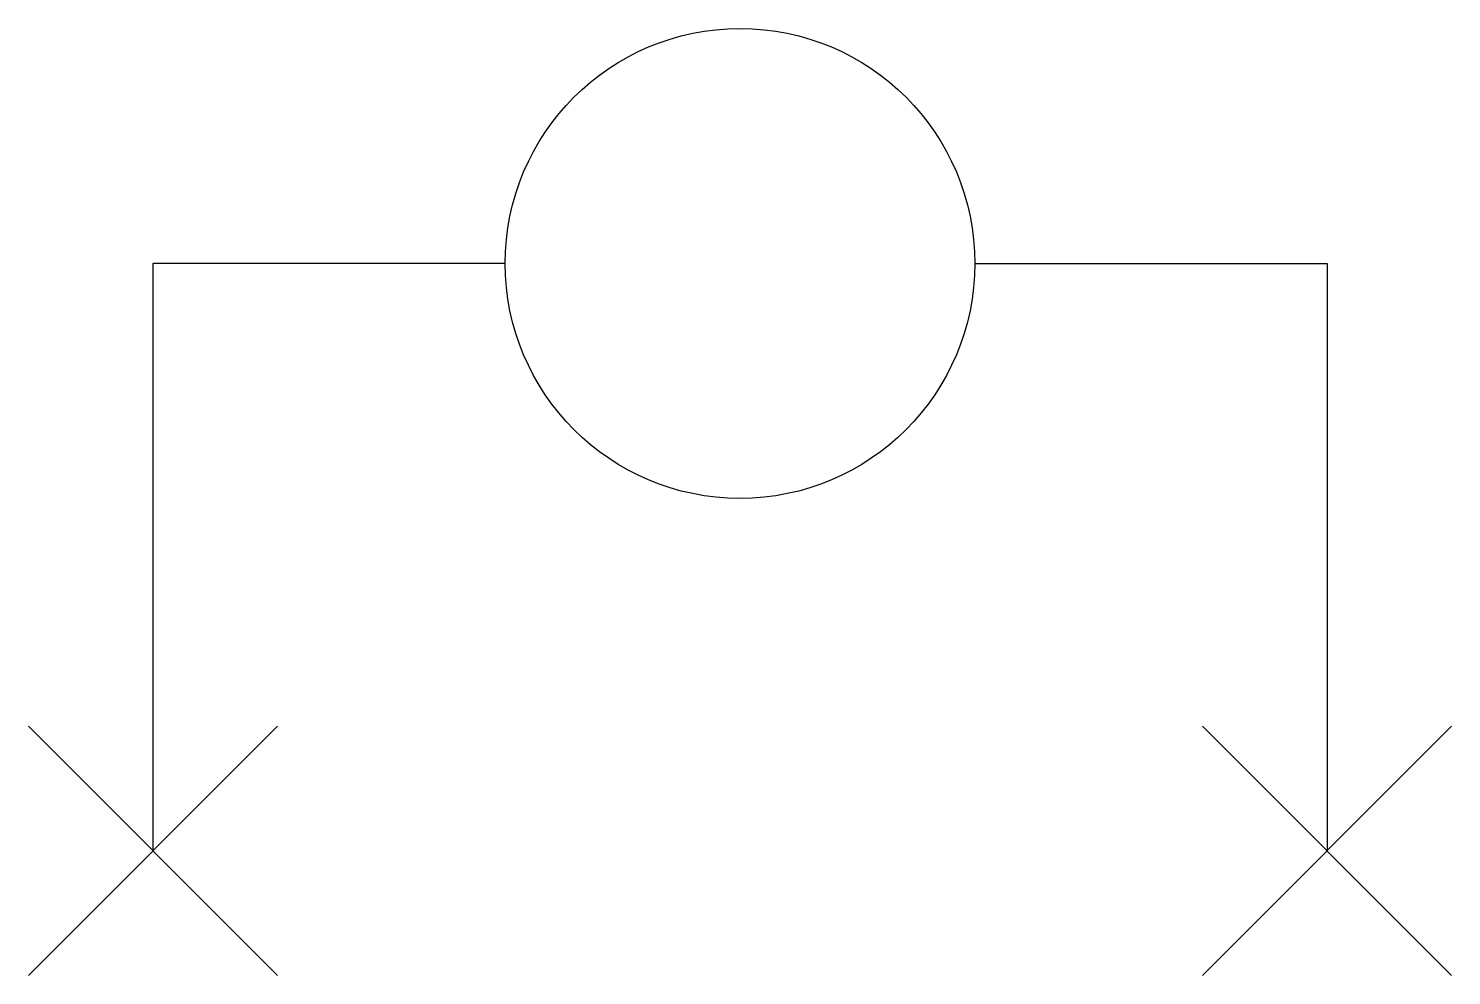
# Model space of a CAD drawing. Header units: millimetres. Extents: x -3.03 to 3.03, y -3.03 to 1.
import ezdxf

# ---------------------------------------------------------------- set-up
doc = ezdxf.new("R2010")
doc.units = ezdxf.units.MM
doc.layers.add('jidou1', color=3, linetype='Continuous')
doc.layers.add('KEISO', color=7, linetype='Continuous')

# ---------------------------------------------------------------- blocks, each defined once
blk = doc.blocks.new('DPS')
at = {"layer": 'KEISO', "color": 3}
for p, q in [((-2.5, 0), (-2.5, -2.5)), ((-1, 0), (-2.5, 0)), ((1, 0), (2.5, 0)), ((2.5, 0), (2.5, -2.5)), ((-1.9697, -3.0303), (-3.0303, -1.9697)), ((-1.9697, -1.9697), (-3.0303, -3.0303)), ((1.9697, -3.0303), (3.0303, -1.9697)), ((1.9697, -1.9697), (3.0303, -3.0303))]:
    blk.add_line(p, q, dxfattribs=at)
blk.add_circle((0, 0), 1, dxfattribs=at)

msp = doc.modelspace()

# ---------------------------------------------------------------- block references
at = {"layer": 'jidou1', "color": 3, "linetype": 'Continuous'}
msp.add_blockref('DPS', (0, 0), dxfattribs=at)

doc.saveas('drawing.dxf')
